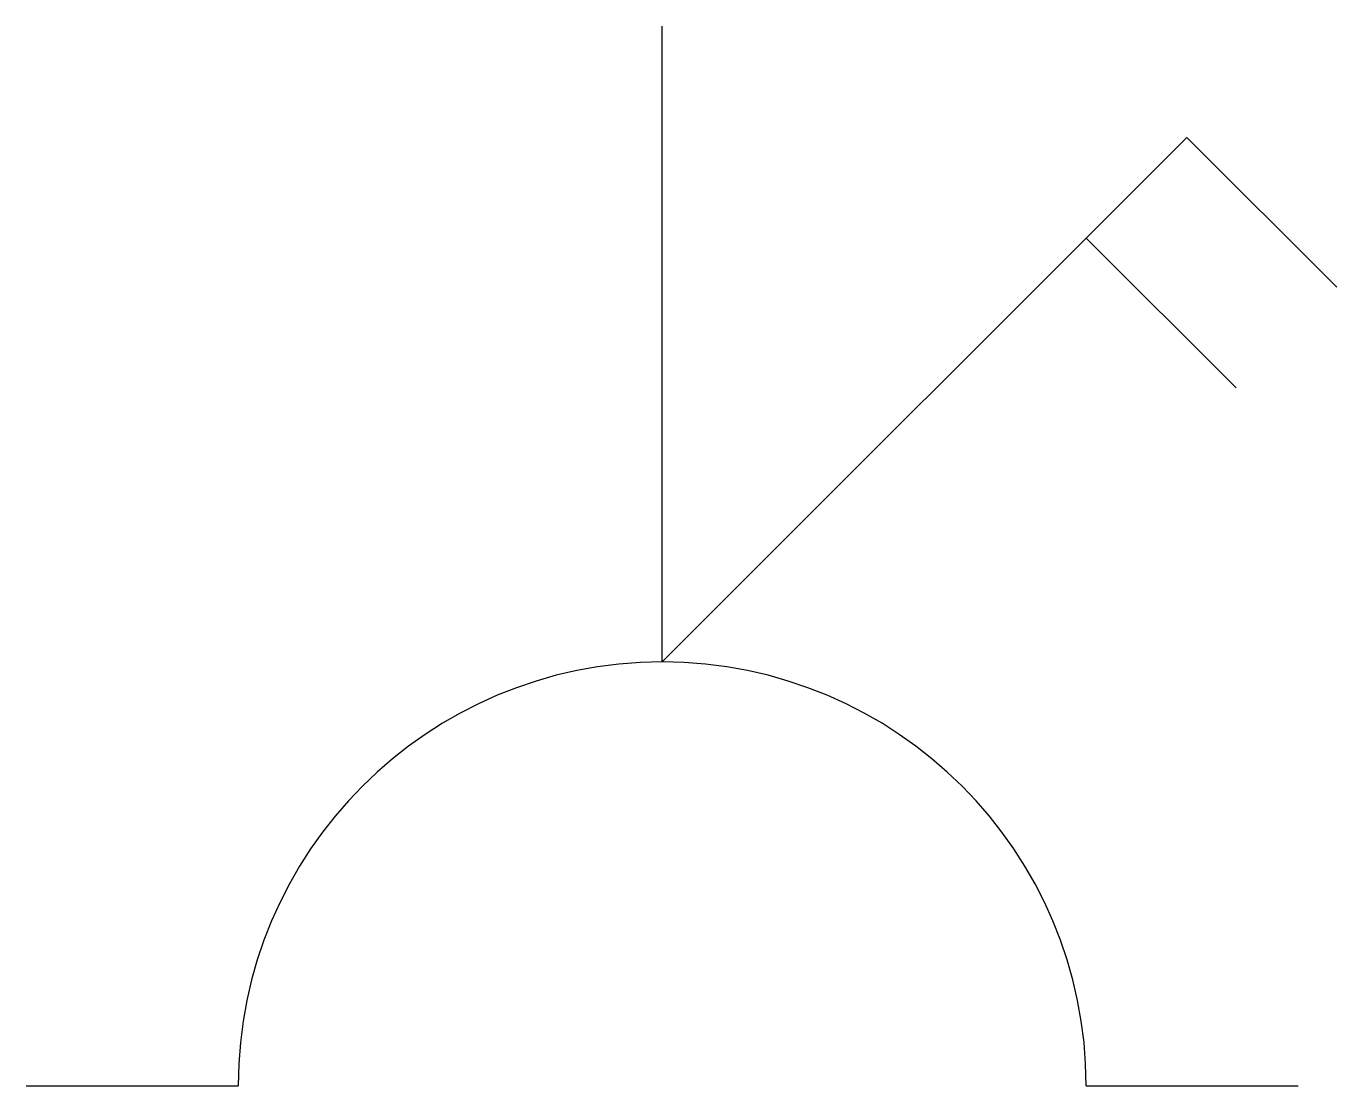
# Model space of a CAD drawing. Extents: x 235 to 265.9, y 100 to 125.
import ezdxf

# ---------------------------------------------------------------- set-up
doc = ezdxf.new("R2010")
doc.units = 0
doc.header["$LTSCALE"] = 20
doc.header["$MEASUREMENT"] = 0
doc.layers.get('0').update_dxf_attribs({"linetype": 'CONTINUOUS'})

msp = doc.modelspace()

# ---------------------------------------------------------------- linework, layer by layer
for p, q in [((250, 110), (250, 125)), ((250, 110), (262.374, 122.374)), ((262.374, 122.374), (265.91, 118.839)), ((260, 120), (263.536, 116.464)), ((235, 100), (240, 100)), ((260, 100), (265, 100))]:
    msp.add_line(p, q)
msp.add_arc((250, 100), 10, 0, 180)

doc.saveas('drawing.dxf')
